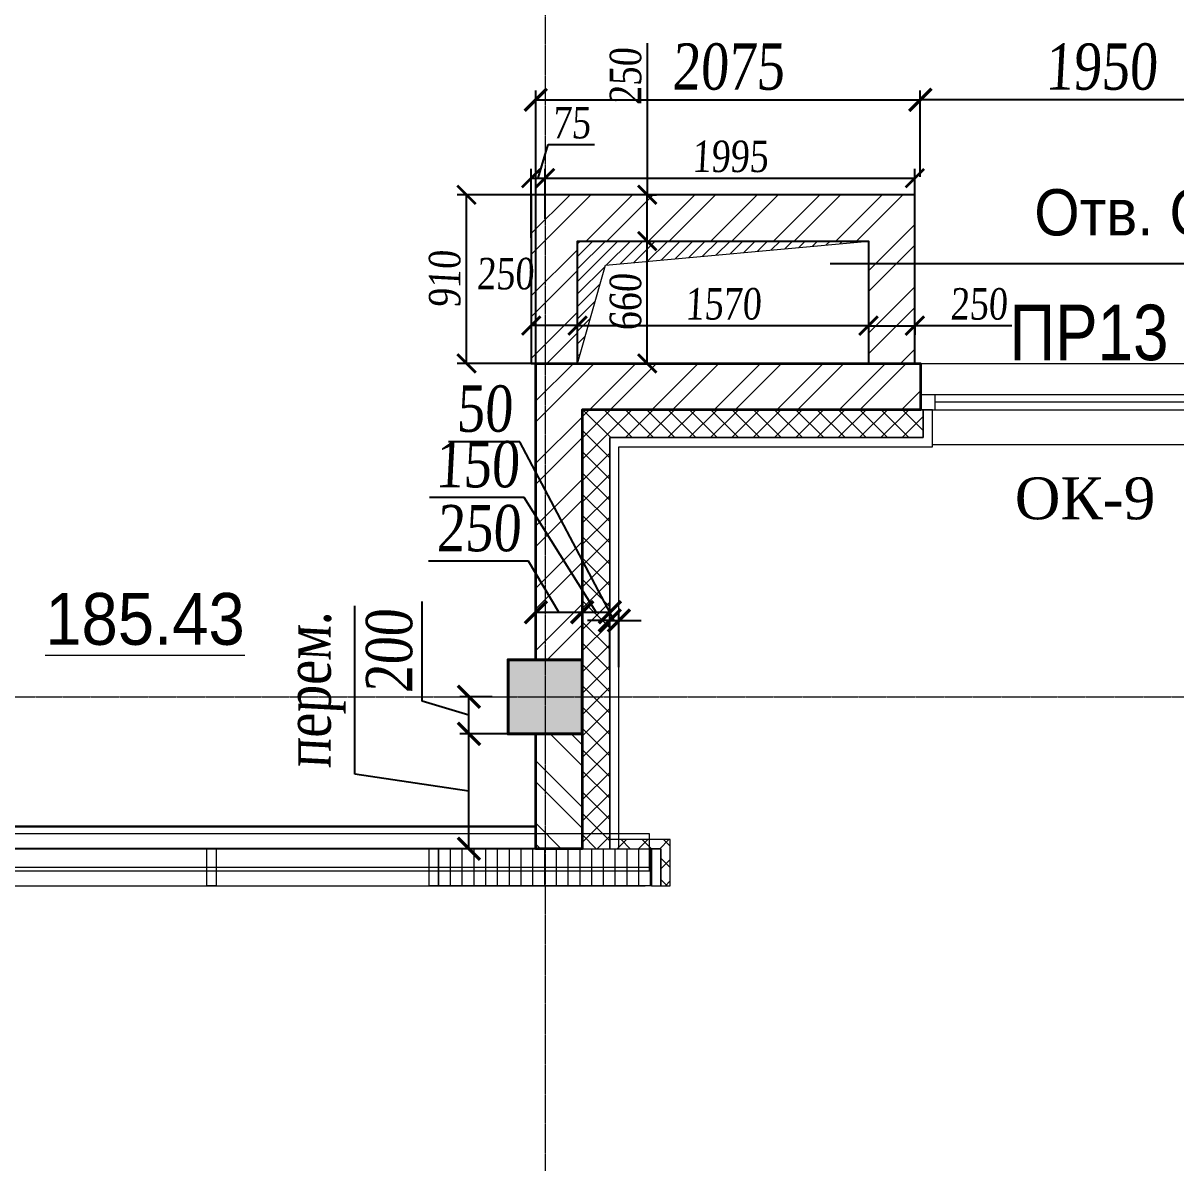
# Model space of a CAD drawing. Header units: inches. Extents: x -407541 to 6688123, y -998590 to 1205599.
# Drawn here: x 142086 to 148307, y 255520 to 261675 of the extents above; entities that cross this region are included whole.
import ezdxf

# ---------------------------------------------------------------- set-up
doc = ezdxf.new("R2010")
doc.units = ezdxf.units.IN
doc.header["$MEASUREMENT"] = 0
doc.linetypes.add('ACAD_ISO04W100', pattern=[30, 24, -3, 0, -3])
for name, color, linetype, lineweight in [('ведомость окон', 10, 'Continuous', 5), ('ВЕНТ фасад', 230, 'Continuous', 9), ('ВИТРАЖ', 145, 'Continuous', 9), ('КИРПИЧ', 30, 'Continuous', 35), ('МОНОЛИТ', 5, 'Continuous', 40), ('Окна', 9, 'Continuous', 9), ('Оси', 254, 'ACAD_ISO04W100', 5), ('ОТВ ОВ', 4, 'Continuous', 13), ('ПЕРЕГОРОДКА', 7, 'Continuous', 25), ('Перемычки', 21, 'Continuous', 13), ('площади', 40, 'Continuous', 9), ('размер внутр', 142, 'Continuous', 5), ('размеры шахт', 20, 'Continuous', 15), ('СТЕКЛО', 121, 'Continuous', 5), ('текст_OB', 40, 'Continuous', 25), ('УТЕПЛИТЕЛЬ', 92, 'Continuous', 9), ('Цоколь', 21, 'Continuous', 30), ('Штриховка', 7, 'Continuous', 9)]:
    doc.layers.add(name, color=color, linetype=linetype, lineweight=lineweight)
doc.layers.add('РЕАЛЬНЫЙ ВИТРАЖ', color=120, linetype='Continuous', lineweight=5, plot=False)
doc.styles.get("Standard").update_dxf_attribs({"font": 'arial.ttf'})
doc.styles.add('style1', font='arial.ttf', dxfattribs={"width": 0.9, "height": 500})
doc.styles.add('STYLE2', font='times.ttf', dxfattribs={"width": 0.8, "oblique": 3})
doc.styles.add('Times', font='times.ttf')
doc.dimstyles.new('vnytren', dxfattribs={"dimtxt": 250, "dimasz": 120, "dimexe": 50, "dimexo": 0, "dimgap": 50, "dimtad": 1, "dimdec": 0, "dimzin": 0, "dimdsep": 46, "dimtxsty": 'STYLE2', "dimblk": 'ARCHTICK', "dimcen": 0, "dimadec": 0, "dimazin": 0, "dimtfac": 1, "dimtdec": 0, "dimtmove": 1, "dimatfit": 2, "dimldrblk": 'DOT', "dimfxl": 1, "dimtolj": 1, "dimtzin": 0, "dimarcsym": 0})
doc.dimstyles.new('waxti', dxfattribs={"dimtxt": 170, "dimasz": 100, "dimexe": 50, "dimexo": 0, "dimgap": 30, "dimtad": 1, "dimdec": 0, "dimzin": 0, "dimdsep": 46, "dimtxsty": 'STYLE2', "dimblk": 'ARCHTICK', "dimcen": 0, "dimadec": 0, "dimazin": 0, "dimtfac": 1, "dimtdec": 0, "dimtmove": 1, "dimatfit": 2, "dimldrblk": 'DOT', "dimfxl": 1, "dimtolj": 1, "dimtzin": 0, "dimarcsym": 0})

# ---------------------------------------------------------------- blocks, each defined once
blk = doc.blocks.new('STEKLO2090')
at = {"layer": 'СТЕКЛО'}
for points in [[(6388243.8, 624293.6), (6390193.8, 624293.6), (6390193.8, 624373.6), (6388243.8, 624373.6), (6388243.8, 624293.6)], [(6388243.8, 624373.6), (6388243.8, 624293.6), (6388323.8, 624293.6), (6388323.8, 624373.6), (6388243.8, 624373.6)], [(6390193.8, 624293.6), (6390113.8, 624293.6), (6390113.8, 624373.6), (6390193.8, 624373.6), (6390193.8, 624293.6)], [(6390113.8, 624333.6), (6388323.8, 624333.6)]]:
    blk.add_lwpolyline(points, dxfattribs=at)
blk = doc.blocks.new('_ARCHTICK')
at = {"color": 0, "linetype": 'ByBlock', "const_width": 0.15}
blk.add_lwpolyline([(-0.5, -0.5), (0.5, 0.5)], dxfattribs=at)
blk = doc.blocks.new('*D829')
at = {"layer": 'размеры шахт', "color": 0, "lineweight": -2, "ltscale": 0.1, "transparency": 16777216}
for p, q in [((144995.2, 260747.6), (144429.2, 260747.6)), ((144479.2, 259837.3), (144479.2, 260747.6)), ((145018.4, 259837.3), (144429.2, 259837.3))]:
    blk.add_line(p, q, dxfattribs=at)
at = {"layer": 'размеры шахт', "color": 0, "lineweight": -2, "ltscale": 0.1, "transparency": 16777216, "xscale": 100, "yscale": 100, "zscale": 100}
for p, rotation in [((144479.2, 260747.6), 90), ((144479.2, 259837.3), 270)]:
    blk.add_blockref('_ARCHTICK', p, dxfattribs=dict(at, rotation=rotation))
at = {"layer": 'размеры шахт', "color": 0, "ltscale": 0.1, "transparency": 16777216, "insert": (144362.4, 260292.4), "char_height": 170, "attachment_point": 5, "rotation": 90, "style": 'STYLE2'}
blk.add_mtext('\\A1;910', dxfattribs=at)
blk = doc.blocks.new('_Dot')
at = {"color": 0, "linetype": 'ByBlock', "lineweight": -2}
blk.add_line((-0.5, 0), (-1, 0), dxfattribs=at)
at = {"color": 0, "linetype": 'ByBlock', "const_width": 0.5}
blk.add_lwpolyline([(-0.25, 0, 1), (0.25, 0, 1)], format="xyb", close=True, dxfattribs=at)
blk = doc.blocks.new('*D830')
at = {"layer": 'размеры шахт', "color": 0, "lineweight": -2, "ltscale": 0.1, "transparency": 16777216}
for p, q in [((144903.4, 260617.6), (144903.4, 260887.5)), ((146898.6, 260627.6), (146898.6, 260887.5)), ((144903.4, 260837.5), (146898.6, 260837.5))]:
    blk.add_line(p, q, dxfattribs=at)
at = {"layer": 'размеры шахт', "color": 0, "lineweight": -2, "ltscale": 0.1, "transparency": 16777216, "xscale": 100, "yscale": 100, "zscale": 100, "rotation": 180}
blk.add_blockref('_ARCHTICK', (144903.4, 260837.5), dxfattribs=at)
at = {"layer": 'размеры шахт', "color": 0, "lineweight": -2, "ltscale": 0.1, "transparency": 16777216, "xscale": 100, "yscale": 100, "zscale": 100}
blk.add_blockref('_ARCHTICK', (146898.6, 260837.5), dxfattribs=at)
at = {"layer": 'размеры шахт', "color": 0, "ltscale": 0.1, "transparency": 16777216, "insert": (145901, 260954.2), "char_height": 170, "attachment_point": 5, "style": 'STYLE2'}
blk.add_mtext('\\A1;1995', dxfattribs=at)
blk = doc.blocks.new('*D831')
at = {"layer": 'размеры шахт', "color": 0, "lineweight": -2, "ltscale": 0.1, "transparency": 16777216}
for p, q in [((145078.3, 260041.2), (145078.3, 260091.2)), ((145078.3, 260041.2), (146648.6, 260041.2)), ((146648.6, 260045.1), (146648.6, 259991.2))]:
    blk.add_line(p, q, dxfattribs=at)
at = {"layer": 'размеры шахт', "color": 0, "lineweight": -2, "ltscale": 0.1, "transparency": 16777216, "xscale": 100, "yscale": 100, "zscale": 100, "rotation": 180}
blk.add_blockref('_ARCHTICK', (145078.3, 260041.2), dxfattribs=at)
at = {"layer": 'размеры шахт', "color": 0, "lineweight": -2, "ltscale": 0.1, "transparency": 16777216, "xscale": 100, "yscale": 100, "zscale": 100}
blk.add_blockref('_ARCHTICK', (146648.6, 260041.2), dxfattribs=at)
at = {"layer": 'размеры шахт', "color": 0, "ltscale": 0.1, "transparency": 16777216, "insert": (145863.5, 260157.9), "char_height": 170, "attachment_point": 5, "style": 'STYLE2'}
blk.add_mtext('\\A1;1570', dxfattribs=at)
blk = doc.blocks.new('*D832')
at = {"layer": 'размеры шахт', "color": 0, "lineweight": -2, "ltscale": 0.1, "transparency": 16777216}
for p, q in [((146648.6, 260044.9), (146648.6, 259991)), ((146648.6, 260041), (146898.6, 260041)), ((146898.6, 260044.9), (146898.6, 259991)), ((147422.2, 260041), (146898.6, 260041))]:
    blk.add_line(p, q, dxfattribs=at)
at = {"layer": 'размеры шахт', "color": 0, "lineweight": -2, "ltscale": 0.1, "transparency": 16777216, "xscale": 100, "yscale": 100, "zscale": 100, "rotation": 180}
blk.add_blockref('_ARCHTICK', (146648.6, 260041), dxfattribs=at)
at = {"layer": 'размеры шахт', "color": 0, "lineweight": -2, "ltscale": 0.1, "transparency": 16777216, "xscale": 100, "yscale": 100, "zscale": 100}
blk.add_blockref('_ARCHTICK', (146898.6, 260041), dxfattribs=at)
at = {"layer": 'размеры шахт', "color": 0, "ltscale": 0.1, "transparency": 16777216, "insert": (147242.9, 260157.4), "char_height": 170, "attachment_point": 5, "style": 'STYLE2'}
blk.add_mtext('\\A1;250', dxfattribs=at)
blk = doc.blocks.new('*D833')
at = {"layer": 'размеры шахт', "color": 0, "lineweight": -2, "ltscale": 0.1, "transparency": 16777216}
for p, q in [((144828.4, 260135.5), (144828.4, 259991.2)), ((145078.3, 260041.2), (144828.4, 260041.2)), ((145078.3, 260041.2), (145078.3, 260091.2))]:
    blk.add_line(p, q, dxfattribs=at)
at = {"layer": 'размеры шахт', "color": 0, "lineweight": -2, "ltscale": 0.1, "transparency": 16777216, "xscale": 100, "yscale": 100, "zscale": 100, "rotation": 180}
blk.add_blockref('_ARCHTICK', (144828.4, 260041.2), dxfattribs=at)
at = {"layer": 'размеры шахт', "color": 0, "lineweight": -2, "ltscale": 0.1, "transparency": 16777216, "xscale": 100, "yscale": 100, "zscale": 100}
blk.add_blockref('_ARCHTICK', (145078.3, 260041.2), dxfattribs=at)
at = {"layer": 'размеры шахт', "color": 0, "ltscale": 0.1, "transparency": 16777216, "insert": (144688.2, 260320.8), "char_height": 170, "attachment_point": 5, "style": 'STYLE2'}
blk.add_mtext('\\A1;250', dxfattribs=at)
blk = doc.blocks.new('*D839')
at = {"layer": 'размеры шахт', "color": 0, "lineweight": -2, "ltscale": 0.1, "transparency": 16777216}
for p, q in [((145078.4, 260497.6), (145504.8, 260497.6)), ((145454.8, 259837.3), (145454.8, 260497.6)), ((145078.4, 259837.3), (145504.8, 259837.3))]:
    blk.add_line(p, q, dxfattribs=at)
at = {"layer": 'размеры шахт', "color": 0, "lineweight": -2, "ltscale": 0.1, "transparency": 16777216, "xscale": 100, "yscale": 100, "zscale": 100}
for p, rotation in [((145454.8, 260497.6), 90), ((145454.8, 259837.3), 270)]:
    blk.add_blockref('_ARCHTICK', p, dxfattribs=dict(at, rotation=rotation))
at = {"layer": 'размеры шахт', "color": 0, "ltscale": 0.1, "transparency": 16777216, "insert": (145338.3, 260167.4), "char_height": 170, "attachment_point": 5, "rotation": 90, "style": 'STYLE2'}
blk.add_mtext('\\A1;660', dxfattribs=at)
blk = doc.blocks.new('*D840')
at = {"layer": 'размеры шахт', "color": 0, "lineweight": -2, "ltscale": 0.1, "transparency": 16777216}
for p, q in [((145454.8, 261565.7), (145454.8, 260747.6)), ((145454.8, 260747.6), (145504.8, 260747.6)), ((145454.8, 260497.6), (145454.8, 260747.6)), ((145078.4, 260497.6), (145504.8, 260497.6))]:
    blk.add_line(p, q, dxfattribs=at)
at = {"layer": 'размеры шахт', "color": 0, "lineweight": -2, "ltscale": 0.1, "transparency": 16777216, "xscale": 100, "yscale": 100, "zscale": 100}
for p, rotation in [((145454.8, 260747.6), 90), ((145454.8, 260497.6), 270)]:
    blk.add_blockref('_ARCHTICK', p, dxfattribs=dict(at, rotation=rotation))
at = {"layer": 'размеры шахт', "color": 0, "ltscale": 0.1, "transparency": 16777216, "insert": (145338.3, 261386.4), "char_height": 170, "attachment_point": 5, "rotation": 90, "style": 'STYLE2'}
blk.add_mtext('\\A1;250', dxfattribs=at)
blk = doc.blocks.new('*D843')
at = {"layer": 'размеры шахт', "color": 0, "lineweight": -2, "ltscale": 0.1, "transparency": 16777216}
for p, q in [((144865.9, 260837.5), (144920.4, 261019.2)), ((144920.4, 261019.2), (145169.4, 261019.2)), ((144828.4, 260515.6), (144828.4, 260887.5)), ((144903.4, 260617.6), (144903.4, 260887.5)), ((144828.4, 260837.5), (144903.4, 260837.5))]:
    blk.add_line(p, q, dxfattribs=at)
at = {"layer": 'размеры шахт', "color": 0, "lineweight": -2, "ltscale": 0.1, "transparency": 16777216, "xscale": 100, "yscale": 100, "zscale": 100, "rotation": 180}
blk.add_blockref('_ARCHTICK', (144828.4, 260837.5), dxfattribs=at)
at = {"layer": 'размеры шахт', "color": 0, "lineweight": -2, "ltscale": 0.1, "transparency": 16777216, "xscale": 100, "yscale": 100, "zscale": 100}
blk.add_blockref('_ARCHTICK', (144903.4, 260837.5), dxfattribs=at)
at = {"layer": 'размеры шахт', "color": 0, "ltscale": 0.1, "transparency": 16777216, "insert": (145044.9, 261135.9), "char_height": 170, "attachment_point": 5, "style": 'STYLE2'}
blk.add_mtext('\\A1;75', dxfattribs=at)
blk = doc.blocks.new('*D1628')
at = {"layer": 'размер внутр', "color": 0, "lineweight": -2, "transparency": 16777216}
for p, q in [((144813.9, 258769), (144274.7, 258769)), ((144978.3, 258493.9), (144813.9, 258769)), ((144853.4, 258608.3), (144853.4, 258443.9)), ((145103.2, 258608.3), (145103.2, 258443.9)), ((144853.4, 258493.9), (145103.2, 258493.9))]:
    blk.add_line(p, q, dxfattribs=at)
at = {"layer": 'размер внутр', "color": 0, "lineweight": -2, "transparency": 16777216, "xscale": 120, "yscale": 120, "zscale": 120, "rotation": 180}
blk.add_blockref('_ARCHTICK', (144853.4, 258493.9), dxfattribs=at)
at = {"layer": 'размер внутр', "color": 0, "lineweight": -2, "transparency": 16777216, "xscale": 120, "yscale": 120, "zscale": 120}
blk.add_blockref('_ARCHTICK', (145103.2, 258493.9), dxfattribs=at)
at = {"layer": 'размер внутр', "color": 0, "transparency": 16777216, "insert": (144544.3, 258946.2), "char_height": 250, "attachment_point": 5, "style": 'STYLE2'}
blk.add_mtext('\\A1;250', dxfattribs=at)
blk = doc.blocks.new('*D1629')
at = {"layer": 'размер внутр', "color": 0, "lineweight": -2, "transparency": 16777216}
for p, q in [((144791.1, 259114.1), (144280.2, 259114.1)), ((145178.2, 258493.9), (144791.1, 259114.1)), ((145103.2, 258608.3), (145103.2, 258443.9)), ((145253.1, 258392.9), (145253.1, 258543.9)), ((145103.2, 258493.9), (145253.1, 258493.9))]:
    blk.add_line(p, q, dxfattribs=at)
at = {"layer": 'размер внутр', "color": 0, "lineweight": -2, "transparency": 16777216, "xscale": 120, "yscale": 120, "zscale": 120, "rotation": 180}
blk.add_blockref('_ARCHTICK', (145103.2, 258493.9), dxfattribs=at)
at = {"layer": 'размер внутр', "color": 0, "lineweight": -2, "transparency": 16777216, "xscale": 120, "yscale": 120, "zscale": 120}
blk.add_blockref('_ARCHTICK', (145253.1, 258493.9), dxfattribs=at)
at = {"layer": 'размер внутр', "color": 0, "transparency": 16777216, "insert": (144535.6, 259291.2), "char_height": 250, "attachment_point": 5, "style": 'STYLE2'}
blk.add_mtext('\\A1;150', dxfattribs=at)
blk = doc.blocks.new('*D1805')
at = {"layer": 'размер внутр', "color": 0, "lineweight": -2, "ltscale": 0.1, "transparency": 16777216}
for p, q in [((144853.2, 259837.2), (144853.2, 261310.8)), ((146928, 260845.1), (146928, 261310.8)), ((144853.2, 261260.8), (146928, 261260.8))]:
    blk.add_line(p, q, dxfattribs=at)
at = {"layer": 'размер внутр', "color": 0, "lineweight": -2, "ltscale": 0.1, "transparency": 16777216, "xscale": 120, "yscale": 120, "zscale": 120, "rotation": 180}
blk.add_blockref('_ARCHTICK', (144853.2, 261260.8), dxfattribs=at)
at = {"layer": 'размер внутр', "color": 0, "lineweight": -2, "ltscale": 0.1, "transparency": 16777216, "xscale": 120, "yscale": 120, "zscale": 120}
blk.add_blockref('_ARCHTICK', (146928, 261260.8), dxfattribs=at)
at = {"layer": 'размер внутр', "color": 0, "ltscale": 0.1, "transparency": 16777216, "insert": (145890.6, 261438.3), "char_height": 250, "attachment_point": 5, "style": 'STYLE2'}
blk.add_mtext('\\A1;2075', dxfattribs=at)
blk = doc.blocks.new('*D1806')
at = {"layer": 'размер внутр', "color": 0, "lineweight": -2, "ltscale": 0.1, "transparency": 16777216}
for p, q in [((146928, 260845.1), (146928, 261310.8)), ((148878, 260814.5), (148878, 261310.8)), ((148878, 261260.8), (146928, 261260.8))]:
    blk.add_line(p, q, dxfattribs=at)
at = {"layer": 'размер внутр', "color": 0, "lineweight": -2, "ltscale": 0.1, "transparency": 16777216, "xscale": 120, "yscale": 120, "zscale": 120, "rotation": 180}
blk.add_blockref('_ARCHTICK', (146928, 261260.8), dxfattribs=at)
at = {"layer": 'размер внутр', "color": 0, "lineweight": -2, "ltscale": 0.1, "transparency": 16777216, "xscale": 120, "yscale": 120, "zscale": 120}
blk.add_blockref('_ARCHTICK', (148878, 261260.8), dxfattribs=at)
at = {"layer": 'размер внутр', "color": 0, "ltscale": 0.1, "transparency": 16777216, "insert": (147903, 261438.3), "char_height": 250, "attachment_point": 5, "style": 'STYLE2'}
blk.add_mtext('\\A1;1950', dxfattribs=at)
blk = doc.blocks.new('*D1848')
at = {"layer": 'размер внутр', "color": 0, "lineweight": -2, "transparency": 16777216}
for p, q in [((144767, 259414.3), (144383, 259414.3)), ((145276.9, 258449.2), (144767, 259414.3)), ((145252.1, 258196.7), (145252.1, 258499.2)), ((145301.7, 258196.6), (145301.7, 258499.2)), ((145252.1, 258449.2), (145132.1, 258449.2)), ((145252.1, 258449.2), (145301.7, 258449.2)), ((145252.1, 258449.2), (145301.7, 258449.2)), ((145301.7, 258449.2), (145421.7, 258449.2))]:
    blk.add_line(p, q, dxfattribs=at)
at = {"layer": 'размер внутр', "color": 0, "lineweight": -2, "transparency": 16777216, "xscale": 120, "yscale": 120, "zscale": 120}
blk.add_blockref('_ARCHTICK', (145252.1, 258449.2), dxfattribs=at)
at = {"layer": 'размер внутр', "color": 0, "lineweight": -2, "transparency": 16777216, "xscale": 120, "yscale": 120, "zscale": 120, "rotation": 180}
blk.add_blockref('_ARCHTICK', (145301.7, 258449.2), dxfattribs=at)
at = {"layer": 'размер внутр', "color": 0, "transparency": 16777216, "insert": (144575, 259591.5), "char_height": 250, "attachment_point": 5, "style": 'STYLE2'}
blk.add_mtext('\\A1;50', dxfattribs=at)
blk = doc.blocks.new('*D1849')
at = {"layer": 'размер внутр', "color": 0, "lineweight": -2, "transparency": 16777216}
for p, q in [((143876.8, 257619.2), (143876.8, 258529.1)), ((144853.2, 257837.2), (144442.5, 257837.2)), ((144492.5, 257217.2), (144492.5, 257837.2)), ((144492.5, 257527.2), (143876.8, 257619.2)), ((144853.2, 257217.2), (144442.5, 257217.2))]:
    blk.add_line(p, q, dxfattribs=at)
at = {"layer": 'размер внутр', "color": 0, "lineweight": -2, "transparency": 16777216, "xscale": 120, "yscale": 120, "zscale": 120}
for p, rotation in [((144492.5, 257837.2), 90), ((144492.5, 257217.2), 270)]:
    blk.add_blockref('_ARCHTICK', p, dxfattribs=dict(at, rotation=rotation))
at = {"layer": 'размер внутр', "color": 0, "transparency": 16777216, "insert": (143662.4, 258074.1), "char_height": 250, "attachment_point": 5, "rotation": 90, "style": 'STYLE2'}
blk.add_mtext('\\A1;{\\fTimes New Roman|b0|i0|c204|p18;перем.}', dxfattribs=at)
blk = doc.blocks.new('*D1850')
at = {"layer": 'размер внутр', "color": 0, "lineweight": -2, "transparency": 16777216}
for p, q in [((144240.3, 258012.9), (144240.3, 258552)), ((144492.5, 257937.2), (144240.3, 258012.9)), ((144618.1, 258037.2), (144442.5, 258037.2)), ((144492.5, 257837.2), (144492.5, 258037.2)), ((144853.2, 257837.2), (144442.5, 257837.2))]:
    blk.add_line(p, q, dxfattribs=at)
at = {"layer": 'размер внутр', "color": 0, "lineweight": -2, "transparency": 16777216, "xscale": 120, "yscale": 120, "zscale": 120}
for p, rotation in [((144492.5, 258037.2), 90), ((144492.5, 257837.2), 270)]:
    blk.add_blockref('_ARCHTICK', p, dxfattribs=dict(at, rotation=rotation))
at = {"layer": 'размер внутр', "color": 0, "transparency": 16777216, "insert": (144063.2, 258282.4), "char_height": 250, "attachment_point": 5, "rotation": 90, "style": 'STYLE2'}
blk.add_mtext('\\A1;200', dxfattribs=at)

msp = doc.modelspace()

# ---------------------------------------------------------------- hatches: boundary and pattern name
at = {"layer": 'ВИТРАЖ', "ltscale": 0.1}
h = msp.add_hatch(dxfattribs=at)
h.set_pattern_fill('ANSI31', color=256, scale=20, angle=45, style=0)
h.set_pattern_definition([(90, (-6252279.27, 1464164.87), (-63.5, 1e-14), [])])
h.paths.add_polyline_path([(144328.4, 257217.2), (145478.4, 257217.2), (145478.4, 257017.4), (144328.4, 257017.2)])
at = {"layer": 'Штриховка'}
h = msp.add_hatch(dxfattribs=at)
h.set_pattern_fill('ANSI35', color=256, scale=25, style=0)
h.set_pattern_definition([(45, (-6764080.43, -624333.35), (-112.2532015, 112.2532015), []), (45, (-6763968.18, -624333.35), (-112.2532015, 112.2532015), [198.4375, -39.6875, 0, -39.6875])])
h.paths.add_polyline_path([(17203.4, 266637), (17603.4, 266637), (17603.4, 266237), (17203.4, 266237)])
h.paths.add_polyline_path([(20203.4, 266637), (20603.4, 266637), (20603.4, 266237), (20203.4, 266237)])
h.paths.add_polyline_path([(24073.4, 266637), (24473.4, 266637), (24473.4, 266237), (24073.4, 266237)])
h.paths.add_polyline_path([(17203.4, 261137), (17603.4, 261137), (17603.4, 260737), (17203.4, 260737)])
h.paths.add_polyline_path([(17203.4, 252637), (17603.4, 252637), (17603.4, 252237), (17203.4, 252237)])
h.paths.add_polyline_path([(17203.4, 249137), (17603.4, 249137), (17603.4, 248737), (17203.4, 248737)])
h.paths.add_polyline_path([(17203.4, 243137), (17603.4, 243137), (17603.4, 242737), (17203.4, 242737)])
h.paths.add_polyline_path([(17203.4, 237137), (17603.4, 237137), (17603.4, 236737), (17203.4, 236737)])
h.paths.add_polyline_path([(20203.4, 231137), (20603.4, 231137), (20603.4, 230737), (20203.4, 230737)])
h.paths.add_polyline_path([(20203.4, 237137), (20603.4, 237137), (20603.4, 236737), (20203.4, 236737)])
h.paths.add_polyline_path([(20203.4, 243137), (20603.4, 243137), (20603.4, 242737), (20203.4, 242737)])
h.paths.add_polyline_path([(20203.4, 249137), (20603.4, 249137), (20603.4, 248737), (20203.4, 248737)])
h.paths.add_polyline_path([(20203.4, 228037), (20603.4, 228037), (20603.4, 227637), (20203.4, 227637)])
h.paths.add_polyline_path([(20203.4, 219337), (20603.4, 219337), (20603.4, 218937), (20203.4, 218937)])
h.paths.add_polyline_path([(24703.4, 258237), (25103.4, 258237), (25103.4, 257837), (24703.4, 257837)])
h.paths.add_polyline_path([(30703.4, 263637), (31103.4, 263637), (31103.4, 263237), (30703.4, 263237)])
h.paths.add_polyline_path([(30703.4, 258237), (31103.4, 258237), (31103.4, 257837), (30703.4, 257837)])
h.paths.add_polyline_path([(36703.4, 263637), (37103.4, 263637), (37103.4, 263237), (36703.4, 263237)])
h.paths.add_polyline_path([(36703.4, 258237), (37103.4, 258237), (37103.4, 257837), (36703.4, 257837)])
h.paths.add_polyline_path([(42703.4, 263637), (43103.4, 263637), (43103.4, 263237), (42703.4, 263237)])
h.paths.add_polyline_path([(42703.4, 258237), (43103.4, 258237), (43103.4, 257837), (42703.4, 257837)])
h.paths.add_polyline_path([(48703.4, 258237), (49103.4, 258237), (49103.4, 257837), (48703.4, 257837)])
h.paths.add_polyline_path([(54703.4, 263637), (55103.4, 263637), (55103.4, 263237), (54703.4, 263237)])
h.paths.add_polyline_path([(54703.4, 258237), (55103.4, 258237), (55103.4, 257837), (54703.4, 257837)])
h.paths.add_polyline_path([(60703.4, 263637), (61103.4, 263637), (61103.4, 263237), (60703.4, 263237)])
h.paths.add_polyline_path([(60703.4, 258237), (61103.4, 258237), (61103.4, 257837), (60703.4, 257837)])
h.paths.add_polyline_path([(66703.4, 263637), (67103.4, 263637), (67103.4, 263237), (66703.4, 263237)])
h.paths.add_polyline_path([(66703.4, 258237), (67103.4, 258237), (67103.4, 257837), (66703.4, 257837)])
h.paths.add_polyline_path([(72703.4, 258237), (73103.4, 258237), (73103.4, 257837), (72703.4, 257837)])
h.paths.add_polyline_path([(78703.4, 263637), (79103.4, 263637), (79103.4, 263237), (78703.4, 263237)])
h.paths.add_polyline_path([(78703.4, 258237), (79103.4, 258237), (79103.4, 257837), (78703.4, 257837)])
h.paths.add_polyline_path([(84703.4, 263637), (85103.4, 263637), (85103.4, 263237), (84703.4, 263237)])
h.paths.add_polyline_path([(84703.4, 258237), (85103.4, 258237), (85103.4, 257837), (84703.4, 257837)])
h.paths.add_polyline_path([(90703.4, 258237), (91103.4, 258237), (91103.4, 257837), (90703.4, 257837)])
h.paths.add_polyline_path([(30703.4, 272037), (31103.4, 272037), (31103.4, 271637), (30703.4, 271637)])
h.paths.add_polyline_path([(36703.4, 272037), (37103.4, 272037), (37103.4, 271637), (36703.4, 271637)])
h.paths.add_polyline_path([(42703.4, 272037), (43103.4, 272037), (43103.4, 271637), (42703.4, 271637)])
h.paths.add_polyline_path([(54703.4, 272037), (55103.4, 272037), (55103.4, 271637), (54703.4, 271637)])
h.paths.add_polyline_path([(60703.4, 272037), (61103.4, 272037), (61103.4, 271637), (60703.4, 271637)])
h.paths.add_polyline_path([(66703.4, 272037), (67103.4, 272037), (67103.4, 271637), (66703.4, 271637)])
h.paths.add_polyline_path([(78703.4, 272037), (79103.4, 272037), (79103.4, 271637), (78703.4, 271637)])
h.paths.add_polyline_path([(84703.4, 272037), (85103.4, 272037), (85103.4, 271637), (84703.4, 271637)])
h.paths.add_polyline_path([(91333.4, 266637), (91733.4, 266637), (91733.4, 266237), (91333.4, 266237)])
h.paths.add_polyline_path([(95203.4, 266637), (95603.4, 266637), (95603.4, 266237), (95203.4, 266237)])
h.paths.add_polyline_path([(91333.4, 261137), (91733.4, 261137), (91733.4, 260737), (91333.4, 260737)])
h.paths.add_polyline_path([(95203.4, 261137), (95603.4, 261137), (95603.4, 260737), (95203.4, 260737)])
h.paths.add_polyline_path([(17203.4, 219337), (17603.4, 219337), (17603.4, 218937), (17203.4, 218937)])
h.paths.add_polyline_path([(12103.4, 219337), (12503.4, 219337), (12503.4, 218937), (12103.4, 218937)])
h.paths.add_polyline_path([(8503.4, 222937), (8903.4, 222937), (8903.4, 222537), (8503.4, 222537)])
h.paths.add_polyline_path([(8503.4, 228037), (8903.4, 228037), (8903.4, 227637), (8503.4, 227637)])
h.paths.add_polyline_path([(10603.4, 237137), (11003.4, 237137), (11003.4, 236737), (10603.4, 236737)])
h.paths.add_polyline_path([(10603.4, 243137), (11003.4, 243137), (11003.4, 242737), (10603.4, 242737)])
h.paths.add_polyline_path([(10603.4, 249137), (11003.4, 249137), (11003.4, 248737), (10603.4, 248737)])
h.paths.add_polyline_path([(26803.4, 237137), (27203.4, 237137), (27203.4, 236737), (26803.4, 236737)])
h.paths.add_polyline_path([(26803.4, 243137), (27203.4, 243137), (27203.4, 242737), (26803.4, 242737)])
h.paths.add_polyline_path([(26803.4, 249137), (27203.4, 249137), (27203.4, 248737), (26803.4, 248737)])
h.paths.add_polyline_path([(25303.4, 219337), (25703.4, 219337), (25703.4, 218937), (25303.4, 218937)])
h.paths.add_polyline_path([(28903.4, 222937), (29303.4, 222937), (29303.4, 222537), (28903.4, 222537)])
h.paths.add_polyline_path([(28903.4, 228037), (29303.4, 228037), (29303.4, 227637), (28903.4, 227637)])
h.paths.add_polyline_path([(26803.4, 231137), (27203.4, 231137), (27203.4, 230737), (26803.4, 230737)])
h.paths.add_polyline_path([(26803.4, 228037), (27203.4, 228037), (27203.4, 227637), (26803.4, 227637)])
h.paths.add_polyline_path([(95203.4, 243137), (95603.4, 243137), (95603.4, 242737), (95203.4, 242737)])
h.paths.add_polyline_path([(95203.4, 237137), (95603.4, 237137), (95603.4, 236737), (95203.4, 236737)])
h.paths.add_polyline_path([(98203.4, 231137), (98603.4, 231137), (98603.4, 230737), (98203.4, 230737)])
h.paths.add_polyline_path([(98203.4, 237137), (98603.4, 237137), (98603.4, 236737), (98203.4, 236737)])
h.paths.add_polyline_path([(98203.4, 243137), (98603.4, 243137), (98603.4, 242737), (98203.4, 242737)])
h.paths.add_polyline_path([(98203.4, 249137), (98603.4, 249137), (98603.4, 248737), (98203.4, 248737)])
h.paths.add_polyline_path([(98203.4, 222937), (98603.4, 222937), (98603.4, 222537), (98203.4, 222537)])
h.paths.add_polyline_path([(98203.4, 219337), (98603.4, 219337), (98603.4, 218937), (98203.4, 218937)])
h.paths.add_polyline_path([(95203.4, 222937), (95603.4, 222937), (95603.4, 222537), (95203.4, 222537)])
h.paths.add_polyline_path([(95203.4, 219337), (95603.4, 219337), (95603.4, 218937), (95203.4, 218937)])
h.paths.add_polyline_path([(90103.4, 219337), (90503.4, 219337), (90503.4, 218937), (90103.4, 218937)])
h.paths.add_polyline_path([(86503.4, 222937), (86903.4, 222937), (86903.4, 222537), (86503.4, 222537)])
h.paths.add_polyline_path([(86503.4, 228037), (86903.4, 228037), (86903.4, 227637), (86503.4, 227637)])
h.paths.add_polyline_path([(88603.4, 237137), (89003.4, 237137), (89003.4, 236737), (88603.4, 236737)])
h.paths.add_polyline_path([(88603.4, 243137), (89003.4, 243137), (89003.4, 242737), (88603.4, 242737)])
h.paths.add_polyline_path([(104803.4, 237137), (105203.4, 237137), (105203.4, 236737), (104803.4, 236737)])
h.paths.add_polyline_path([(104803.4, 243137), (105203.4, 243137), (105203.4, 242737), (104803.4, 242737)])
h.paths.add_polyline_path([(104803.4, 249137), (105203.4, 249137), (105203.4, 248737), (104803.4, 248737)])
h.paths.add_polyline_path([(103303.4, 219337), (103703.4, 219337), (103703.4, 218937), (103303.4, 218937)])
h.paths.add_polyline_path([(106903.4, 222937), (107303.4, 222937), (107303.4, 222537), (106903.4, 222537)])
h.paths.add_polyline_path([(104803.4, 231137), (105203.4, 231137), (105203.4, 230737), (104803.4, 230737)])
h.paths.add_polyline_path([(176603.4, 266637), (176203.4, 266637), (176203.4, 266237), (176603.4, 266237)])
h.paths.add_polyline_path([(173603.4, 266637), (173203.4, 266637), (173203.4, 266237), (173603.4, 266237)])
h.paths.add_polyline_path([(169733.4, 266637), (169333.4, 266637), (169333.4, 266237), (169733.4, 266237)])
h.paths.add_polyline_path([(176603.4, 261137), (176203.4, 261137), (176203.4, 260737), (176603.4, 260737)])
h.paths.add_polyline_path([(176603.4, 252637), (176203.4, 252637), (176203.4, 252237), (176603.4, 252237)])
h.paths.add_polyline_path([(176603.4, 249137), (176203.4, 249137), (176203.4, 248737), (176603.4, 248737)])
h.paths.add_polyline_path([(176603.4, 243137), (176203.4, 243137), (176203.4, 242737), (176603.4, 242737)])
h.paths.add_polyline_path([(176603.4, 237137), (176203.4, 237137), (176203.4, 236737), (176603.4, 236737)])
h.paths.add_polyline_path([(173603.4, 231137), (173203.4, 231137), (173203.4, 230737), (173603.4, 230737)])
h.paths.add_polyline_path([(173603.4, 237137), (173203.4, 237137), (173203.4, 236737), (173603.4, 236737)])
h.paths.add_polyline_path([(173603.4, 243137), (173203.4, 243137), (173203.4, 242737), (173603.4, 242737)])
h.paths.add_polyline_path([(173603.4, 249137), (173203.4, 249137), (173203.4, 248737), (173603.4, 248737)])
h.paths.add_polyline_path([(173603.4, 228037), (173203.4, 228037), (173203.4, 227637), (173603.4, 227637)])
h.paths.add_polyline_path([(173603.4, 222937), (173203.4, 222937), (173203.4, 222537), (173603.4, 222537)])
h.paths.add_polyline_path([(173603.4, 219337), (173203.4, 219337), (173203.4, 218937), (173603.4, 218937)])
h.paths.add_polyline_path([(169103.4, 258237), (168703.4, 258237), (168703.4, 257837), (169103.4, 257837)])
h.paths.add_polyline_path([(163103.4, 263637), (162703.4, 263637), (162703.4, 263237), (163103.4, 263237)])
h.paths.add_polyline_path([(163103.4, 258237), (162703.4, 258237), (162703.4, 257837), (163103.4, 257837)])
h.paths.add_polyline_path([(157103.4, 263637), (156703.4, 263637), (156703.4, 263237), (157103.4, 263237)])
h.paths.add_polyline_path([(157103.4, 258237), (156703.4, 258237), (156703.4, 257837), (157103.4, 257837)])
h.paths.add_polyline_path([(151103.4, 263637), (150703.4, 263637), (150703.4, 263237), (151103.4, 263237)])
h.paths.add_polyline_path([(151103.4, 258237), (150703.4, 258237), (150703.4, 257837), (151103.4, 257837)])
h.paths.add_polyline_path([(145103.4, 258237), (144703.4, 258237), (144703.4, 257837), (145103.4, 257837)])
h.paths.add_polyline_path([(139103.4, 263637), (138703.4, 263637), (138703.4, 263237), (139103.4, 263237)])
h.paths.add_polyline_path([(139103.4, 258237), (138703.4, 258237), (138703.4, 257837), (139103.4, 257837)])
h.paths.add_polyline_path([(133103.4, 263637), (132703.4, 263637), (132703.4, 263237), (133103.4, 263237)])
h.paths.add_polyline_path([(133103.4, 258237), (132703.4, 258237), (132703.4, 257837), (133103.4, 257837)])
h.paths.add_polyline_path([(127103.4, 263637), (126703.4, 263637), (126703.4, 263237), (127103.4, 263237)])
h.paths.add_polyline_path([(127103.4, 258237), (126703.4, 258237), (126703.4, 257837), (127103.4, 257837)])
h.paths.add_polyline_path([(121103.4, 258237), (120703.4, 258237), (120703.4, 257837), (121103.4, 257837)])
h.paths.add_polyline_path([(115103.4, 263637), (114703.4, 263637), (114703.4, 263237), (115103.4, 263237)])
h.paths.add_polyline_path([(115103.4, 258237), (114703.4, 258237), (114703.4, 257837), (115103.4, 257837)])
h.paths.add_polyline_path([(109103.4, 263637), (108703.4, 263637), (108703.4, 263237), (109103.4, 263237)])
h.paths.add_polyline_path([(109103.4, 258237), (108703.4, 258237), (108703.4, 257837), (109103.4, 257837)])
h.paths.add_polyline_path([(103103.4, 258237), (102703.4, 258237), (102703.4, 257837), (103103.4, 257837)])
h.paths.add_polyline_path([(163103.4, 272037), (162703.4, 272037), (162703.4, 271637), (163103.4, 271637)])
h.paths.add_polyline_path([(157103.4, 272037), (156703.4, 272037), (156703.4, 271637), (157103.4, 271637)])
h.paths.add_polyline_path([(151103.4, 272037), (150703.4, 272037), (150703.4, 271637), (151103.4, 271637)])
h.paths.add_polyline_path([(139103.4, 272037), (138703.4, 272037), (138703.4, 271637), (139103.4, 271637)])
h.paths.add_polyline_path([(133103.4, 272037), (132703.4, 272037), (132703.4, 271637), (133103.4, 271637)])
h.paths.add_polyline_path([(127103.4, 272037), (126703.4, 272037), (126703.4, 271637), (127103.4, 271637)])
h.paths.add_polyline_path([(115103.4, 272037), (114703.4, 272037), (114703.4, 271637), (115103.4, 271637)])
h.paths.add_polyline_path([(109103.4, 272037), (108703.4, 272037), (108703.4, 271637), (109103.4, 271637)])
h.paths.add_polyline_path([(102473.4, 266637), (102073.4, 266637), (102073.4, 266237), (102473.4, 266237)])
h.paths.add_polyline_path([(98603.4, 266637), (98203.4, 266637), (98203.4, 266237), (98603.4, 266237)])
h.paths.add_polyline_path([(176603.4, 222937), (176203.4, 222937), (176203.4, 222537), (176603.4, 222537)])
h.paths.add_polyline_path([(176603.4, 219337), (176203.4, 219337), (176203.4, 218937), (176603.4, 218937)])
h.paths.add_polyline_path([(181703.4, 219337), (181303.4, 219337), (181303.4, 218937), (181703.4, 218937)])
h.paths.add_polyline_path([(185303.4, 222937), (184903.4, 222937), (184903.4, 222537), (185303.4, 222537)])
h.paths.add_polyline_path([(185303.4, 228037), (184903.4, 228037), (184903.4, 227637), (185303.4, 227637)])
h.paths.add_polyline_path([(183203.4, 237137), (182803.4, 237137), (182803.4, 236737), (183203.4, 236737)])
h.paths.add_polyline_path([(183203.4, 243137), (182803.4, 243137), (182803.4, 242737), (183203.4, 242737)])
h.paths.add_polyline_path([(183203.4, 249137), (182803.4, 249137), (182803.4, 248737), (183203.4, 248737)])
h.paths.add_polyline_path([(167003.4, 237137), (166603.4, 237137), (166603.4, 236737), (167003.4, 236737)])
h.paths.add_polyline_path([(167003.4, 243137), (166603.4, 243137), (166603.4, 242737), (167003.4, 242737)])
h.paths.add_polyline_path([(167003.4, 249137), (166603.4, 249137), (166603.4, 248737), (167003.4, 248737)])
h.paths.add_polyline_path([(168503.4, 219337), (168103.4, 219337), (168103.4, 218937), (168503.4, 218937)])
h.paths.add_polyline_path([(164903.4, 222937), (164503.4, 222937), (164503.4, 222537), (164903.4, 222537)])
h.paths.add_polyline_path([(164903.4, 228037), (164503.4, 228037), (164503.4, 227637), (164903.4, 227637)])
h.paths.add_polyline_path([(167003.4, 231137), (166603.4, 231137), (166603.4, 230737), (167003.4, 230737)])
h.paths.add_polyline_path([(167003.4, 228037), (166603.4, 228037), (166603.4, 227637), (167003.4, 227637)])
h.paths.add_polyline_path([(91333.4, 258237), (91733.4, 258237), (91733.4, 257837), (91333.4, 257837)])
h.paths.add_polyline_path([(95203.4, 258237), (95603.4, 258237), (95603.4, 257837), (95203.4, 257837)])
h.paths.add_polyline_path([(180703.4, 261137), (180303.4, 261137), (180303.4, 260737), (180703.4, 260737)])
h.paths.add_polyline_path([(180703.4, 252637), (180303.4, 252637), (180303.4, 252237), (180703.4, 252237)])
h.paths.add_polyline_path([(13103.4, 261137), (13503.4, 261137), (13503.4, 260737), (13103.4, 260737)])
h.paths.add_polyline_path([(13103.4, 252637), (13503.4, 252637), (13503.4, 252237), (13103.4, 252237)])
h.paths.add_polyline_path([(17203.4, 258237), (17603.4, 258237), (17603.4, 257837), (17203.4, 257837)])
h.paths.add_polyline_path([(13103.4, 258237), (13503.4, 258237), (13503.4, 257837), (13103.4, 257837)])
h.paths.add_polyline_path([(176603.4, 258237), (176203.4, 258237), (176203.4, 257837), (176603.4, 257837)])
h.paths.add_polyline_path([(180703.4, 258237), (180303.4, 258237), (180303.4, 257837), (180703.4, 257837)])
h.paths.add_polyline_path([(98203.4, 228037), (98603.4, 228037), (98603.4, 227637), (98203.4, 227637)])
h.paths.add_polyline_path([(104803.4, 228037), (105203.4, 228037), (105203.4, 227637), (104803.4, 227637)])
h.paths.add_polyline_path([(106903.4, 228037), (107303.4, 228037), (107303.4, 227637), (106903.4, 227637)])
h.paths.add_polyline_path([(17603.4, 222922), (17203.4, 222922), (17203.4, 222537), (17603.4, 222537)])
h.paths.add_polyline_path([(20603.4, 222922), (20203.4, 222922), (20203.4, 222537), (20603.4, 222537)])
h = msp.add_hatch(dxfattribs=at)
h.set_pattern_fill('ANSI32', color=256, scale=25, style=0)
h.set_pattern_definition([(45, (-6211577.03, 1289607.52), (-168.379802, 168.379802), []), (45, (-6211464.77, 1289607.52), (-168.379802, 168.379802), [])])
h.paths.add_polyline_path([(144828.4, 259837.3), (145078.4, 259837.3), (145078.4, 260497.6), (146648.6, 260497.6), (146648.6, 259837.3), (146898.6, 259837.3), (146898.6, 260747.6), (144828.4, 260747.6)])
at = {"layer": 'Штриховка', "ltscale": 0.1}
h = msp.add_hatch(dxfattribs=at)
h.set_pattern_fill('ANSI31', color=256, scale=15, style=0)
h.set_pattern_definition([(45, (-6308429.313, -168328.993), (-33.67596045, 33.67596045), [])])
h.paths.add_polyline_path([(145078.4, 259837.6), (145229, 260368.2), (146648.6, 260497.6), (145078.4, 260497.6)])
at = {"layer": 'Штриховка'}
h = msp.add_hatch(dxfattribs=at)
h.set_pattern_fill('ANSI32', color=256, scale=25, style=0)
h.set_pattern_definition([(45, (-6764080.43, -624333.1), (-168.379802, 168.379802), []), (45, (-6763968.18, -624333.1), (-168.379802, 168.379802), [])])
edge = h.paths.add_edge_path()
edge.add_line((144853.5, 259137.2), (144853.4, 259837.2))
edge.add_line((144853.4, 259837.2), (146928.3, 259837.2))
edge.add_line((146928.3, 259837.2), (146928.3, 259587.2))
edge.add_line((146928.3, 259587.2), (145103.2, 259587.1))
edge.add_line((145103.2, 259587.1), (145103.2, 258237.2))
edge.add_line((145103.2, 258237.2), (144853.4, 258237.2))
edge.add_line((144853.4, 258237.2), (144853.4, 259837.2))
h = msp.add_hatch(dxfattribs=at)
h.set_pattern_fill('ANSI37', color=256, scale=650, style=0)
h.paths.add_polyline_path([(145252.1, 259437.1), (146943.3, 259437.1), (146943.3, 259587.2), (145103.2, 259587.1), (145103.3, 258235.8), (145103.3, 257217.2), (145252.1, 257217.2)])
h = msp.add_hatch(dxfattribs=at)
h.set_pattern_fill('ANSI32', color=256, scale=25, style=0)
h.set_pattern_definition([(135, (6957886.97, -624333.1), (168.379802, 168.379802), []), (135, (6957774.72, -624333.1), (168.379802, 168.379802), [])])
h.paths.add_polyline_path([(144853.2, 257837.2), (145103.3, 257837.2), (145103.3, 257217.2), (144853.2, 257217.2)])
h = msp.add_hatch(dxfattribs=at)
h.set_pattern_fill('ANSI37', color=256, scale=650, style=0)
h.set_pattern_definition([(45, (-149575.845, -13176.56), (-57.452426, 57.452426), []), (135, (-149575.845, -13176.56), (-57.452426, -57.452426), [])])
edge = h.paths.add_edge_path()
edge.add_line((145303.4, 257217.2), (145528.4, 257217.2))
edge.add_line((145528.4, 257217.2), (145528.4, 257017.2))
edge.add_line((145528.4, 257017.2), (145578.4, 257017.2))
edge.add_line((145578.4, 257017.2), (145578.4, 257216.6))
edge.add_line((145578.4, 257216.6), (145578.4, 257266.6))
edge.add_line((145578.4, 257266.6), (145253.4, 257266.6))
edge.add_line((145253.4, 257266.6), (145253.4, 257217.1))
edge.add_line((145253.4, 257217.1), (145303.4, 257217.1))

# ---------------------------------------------------------------- linework, layer by layer
at = {"layer": 'ВЕНТ фасад'}
msp.add_lwpolyline([(146993.3, 259587.2), (146943.3, 259587.1), (146943.3, 259437.1), (145252.1, 259437.1), (145252.1, 257217.2), (145301.3, 257217.2), (145301.3, 257217.2), (145302.1, 259387.1), (146993.3, 259387.1)], close=True, dxfattribs=at)
at = {"layer": 'ВИТРАЖ', "ltscale": 0.1}
for p, q in [((139103.2, 257337.2), (144853.2, 257337.2)), ((139103.2, 257217.2), (145443.3, 257217.2)), ((139103.2, 257217.2), (145443.4, 257217.2)), ((139238.4, 257117.2), (145416.2, 257117.2)), ((141928.4, 257117.3), (143078.4, 257117.3)), ((143128.4, 257117.3), (144278.4, 257117.3)), ((144328.4, 257117.3), (145478.5, 257117.3)), ((139103.2, 257017.2), (145443.3, 257017.2)), ((139103.2, 257017.2), (145443.4, 257017.2))]:
    msp.add_line(p, q, dxfattribs=at)
at = {"layer": 'ВИТРАЖ'}
for points in [[(143078.4, 257217.2), (143128.4, 257217.2), (143128.4, 257017.2), (143078.4, 257017.2)], [(144278.4, 257217.2), (144328.4, 257217.2), (144328.4, 257017.2), (144278.4, 257017.2)], [(145528.4, 257217.2), (145478.4, 257217.2), (145478.4, 257017.2), (145528.4, 257017.2)]]:
    msp.add_lwpolyline(points, close=True, dxfattribs=at)
at = {"layer": 'ВИТРАЖ', "ltscale": 0.1}
msp.add_lwpolyline([(144328.4, 257217.2), (145478.4, 257217.2), (145478.4, 257017.4), (144328.4, 257017.2)], close=True, dxfattribs=at)
at = {"layer": 'КИРПИЧ'}
msp.add_lwpolyline([(144853.5, 259137.2), (144853.4, 259837.2), (146928.3, 259837.2), (146928.3, 259587.2), (145103.2, 259587.1), (145103.2, 258237.2), (144853.4, 258237.2), (144853.4, 259837.2)], dxfattribs=at)
msp.add_lwpolyline([(144853.2, 257837.2), (145103.3, 257837.2), (145103.3, 257217.2), (144853.2, 257217.2)], close=True, dxfattribs=at)
at = {"layer": 'МОНОЛИТ'}
msp.add_lwpolyline([(145103.2, 258237.2), (144703.4, 258237.2), (144703.4, 257837.2), (145103.2, 257837.2)], close=True, dxfattribs=at)
at = {"layer": 'Окна'}
for points in [[(146928.3, 259587.2), (146928.3, 259667.1), (146928.3, 259837.2), (148878.3, 259837.2), (148878.3, 259587.2)], [(148813.3, 259397.2), (146993.3, 259397.2)]]:
    msp.add_lwpolyline(points, dxfattribs=at)
at = {"layer": 'Оси', "ltscale": 0.3}
for p, q in [((144903.2, 278737.2), (144903.2, 252403)), ((1503.2, 258037.2), (192303.2, 258037.2))]:
    msp.add_line(p, q, dxfattribs=at)
at = {"layer": 'ОТВ ОВ', "ltscale": 100}
msp.add_lwpolyline([(145078.4, 260497.5), (146648.6, 260497.5), (146648.6, 259837.2), (145078.4, 259837.2)], close=True, dxfattribs=at)
at = {"layer": 'ПЕРЕГОРОДКА', "ltscale": 0.1}
msp.add_lwpolyline([(144828.4, 259837.3), (145078.4, 259837.3), (145078.4, 260497.6), (146648.6, 260497.6), (146648.6, 259837.3), (146898.6, 259837.3), (146898.6, 260747.6), (144828.4, 260747.6)], close=True, dxfattribs=at)
at = {"layer": 'РЕАЛЬНЫЙ ВИТРАЖ'}
for points in [[(145466.2, 257297.2), (139103.1, 257297.2), (139103.1, 257097.2), (145466.2, 257097.2)], [(145466.3, 257297.2), (139103.2, 257297.2), (139103.2, 257097.2), (145466.3, 257097.2)]]:
    msp.add_lwpolyline(points, close=True, dxfattribs=at)
at = {"layer": 'текст_OB', "ltscale": 0.1}
msp.add_line((146441, 260376.6), (149799.6, 260376.6), dxfattribs=at)
at = {"layer": 'УТЕПЛИТЕЛЬ', "ltscale": 0.1}
msp.add_lwpolyline([(145252.1, 259437.1), (146943.3, 259437.1), (146943.3, 259587.2), (145103.2, 259587.1), (145103.3, 258235.8), (145103.3, 257217.2), (145103.3, 257217.2), (145252.1, 257217.2)], close=True, dxfattribs=at)
at = {"layer": 'Цоколь'}
msp.add_lwpolyline([(139103.3, 257217.2), (139103.3, 257337.2), (144853.2, 257337.2), (144853.2, 257217.2), (139103.1, 257217.7)], dxfattribs=at)
at = {"layer": 'Штриховка', "ltscale": 0.1}
msp.add_lwpolyline([(145078.4, 259837.6), (145229, 260368.2), (146648.6, 260497.6), (145078.4, 260497.6)], close=True, dxfattribs=at)
at = {"layer": 'Штриховка'}
msp.add_lwpolyline([(145303.4, 257217.2), (145528.4, 257217.2), (145528.4, 257017.2), (145578.4, 257017.2), (145578.4, 257216.6), (145578.4, 257266.6), (145253.4, 257266.6), (145253.4, 257217.1), (145303.4, 257217.1)], dxfattribs=at)

# ---------------------------------------------------------------- block references
at = {"layer": 'СТЕКЛО'}
msp.add_blockref('STEKLO2090', (-6241315.6, -364706.4), dxfattribs=at)

# ---------------------------------------------------------------- texts
at = {"layer": 'ведомость окон', "style": 'Times'}
msp.add_text('ОК-9', height=226, dxfattribs=at).set_placement((147437.7, 258995.9))
at = {"layer": 'Перемычки', "width": 0.82}
msp.add_text('ПР13', height=300, rotation=359.99787, dxfattribs=at).set_placement((147408.7, 259854.6))
at = {"layer": 'площади', "insert": (142206.1, 258597.9), "char_height": 280, "width": 1499.075, "attachment_point": 1, "style": 'style1'}
msp.add_mtext('{\\L185.43}', dxfattribs=at)
at = {"layer": 'текст_OB', "ltscale": 0.1, "insert": (148135.2, 260778), "char_height": 250, "width": 3752.725, "attachment_point": 2, "style": 'style1'}
msp.add_mtext('Отв. ОВ{\\fTimes New Roman|b0|i0|c238|p18; }', dxfattribs=at)

# ---------------------------------------------------------------- dimensions: what is measured, and where the dimension line sits
at = {"layer": 'размер внутр', "color": 4, "ltscale": 0.1}
for p1, picture, middle in [((144853.2, 259837.2), '*D1805', (145890.6, 261438.3)), ((148878, 260814.5), '*D1806', (147903, 261438.3))]:
    dim = msp.add_linear_dim(base=(146928, 261260.8), p1=p1, p2=(146928, 260845.1), dimstyle='vnytren', dxfattribs=at)
    dim.commit()
    dim.dimension.update_dxf_attribs({"geometry": picture, "text_midpoint": middle})
at = {"layer": 'размер внутр'}
for base, p1, p2, picture, middle in [((145301.7, 258449.2), (145252.1, 258196.7), (145301.7, 258196.6), '*D1848', (144717, 259414.3)), ((145253.1, 258493.9), (145103.2, 258608.3), (145253.1, 258392.9), '*D1629', (144741.1, 259114.1)), ((145103.2, 258493.9), (144853.4, 258608.3), (145103.2, 258608.3), '*D1628', (144763.9, 258769))]:
    dim = msp.add_linear_dim(base=base, p1=p1, p2=p2, dimstyle='vnytren', dxfattribs=at)
    dim.commit()
    dim.dimension.update_dxf_attribs({"geometry": picture, "text_midpoint": middle, "dimtype": 160})
dim = msp.add_linear_dim(base=(144492.5, 257837.2), p1=(144853.2, 257217.2), p2=(144853.2, 257837.2), angle=90, text='{\\fTimes New Roman|b0|i0|c204|p18;перем.}', dimstyle='vnytren', dxfattribs=at)
dim.commit()
dim.dimension.update_dxf_attribs({"geometry": '*D1849', "text_midpoint": (143876.8, 257669.2), "dimtype": 160})
dim = msp.add_linear_dim(base=(144492.5, 258037.2), p1=(144853.2, 257837.2), p2=(144618.1, 258037.2), angle=90, dimstyle='vnytren', dxfattribs=at)
dim.commit()
dim.dimension.update_dxf_attribs({"geometry": '*D1850', "text_midpoint": (144063.2, 258062.9)})
at = {"layer": 'размеры шахт', "ltscale": 0.1}
dim = msp.add_linear_dim(base=(145454.8, 260747.6), p1=(145078.4, 260497.6), p2=(145454.8, 260747.6), angle=90, dimstyle='waxti', dxfattribs=at)
dim.commit()
dim.dimension.update_dxf_attribs({"geometry": '*D840', "text_midpoint": (145326.1, 261386.4), "dimtype": 160})
for base, p1, p2, picture, middle in [((144903.4, 260837.5), (144828.4, 260515.6), (144903.4, 260617.6), '*D843', (144950.4, 261135.9)), ((146898.6, 260837.5), (144903.4, 260617.6), (146898.6, 260627.6), '*D830', (145901, 260954.2)), ((146648.6, 260041.2), (145078.3, 260041.2), (146648.6, 260045.1), '*D831', (145863.5, 260157.9))]:
    dim = msp.add_linear_dim(base=base, p1=p1, p2=p2, dimstyle='waxti', dxfattribs=at)
    dim.commit()
    dim.dimension.update_dxf_attribs({"geometry": picture, "text_midpoint": middle})
for base, p1, p2, picture, middle in [((144479.2, 260747.6), (145018.4, 259837.3), (144995.2, 260747.6), '*D829', (144362.4, 260292.4)), ((145454.8, 260497.6), (145078.4, 259837.3), (145078.4, 260497.6), '*D839', (145338.3, 260167.4))]:
    dim = msp.add_linear_dim(base=base, p1=p1, p2=p2, angle=90, dimstyle='waxti', dxfattribs=at)
    dim.commit()
    dim.dimension.update_dxf_attribs({"geometry": picture, "text_midpoint": middle})
for base, p1, p2, picture, middle in [((144828.4, 260041.2), (145078.3, 260041.2), (144828.4, 260135.5), '*D833', (144688.2, 260204.4)), ((146898.6, 260041), (146648.6, 260044.9), (146898.6, 260044.9), '*D832', (147242.9, 260168.1))]:
    dim = msp.add_linear_dim(base=base, p1=p1, p2=p2, dimstyle='waxti', dxfattribs=at)
    dim.commit()
    dim.dimension.update_dxf_attribs({"geometry": picture, "text_midpoint": middle, "dimtype": 160})

doc.saveas('drawing.dxf')
